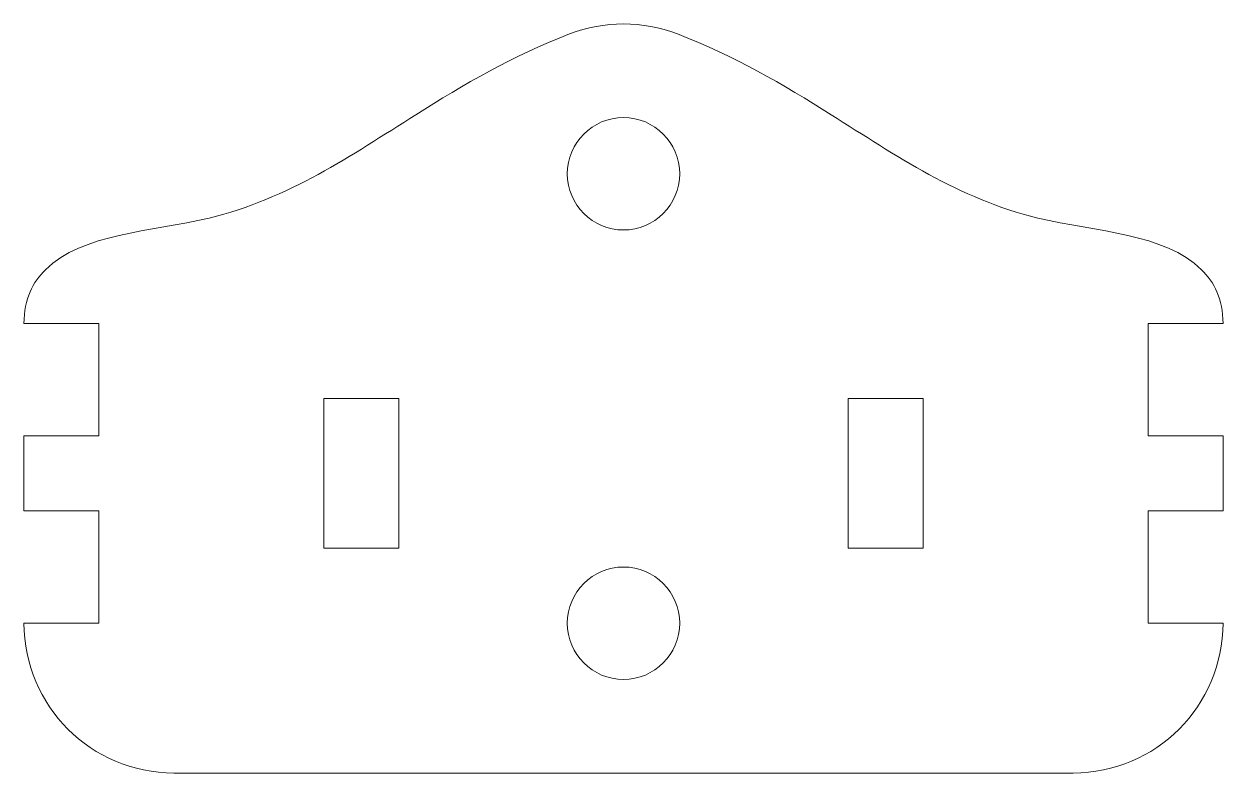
# Model space of a CAD drawing. Header units: inches. Extents: x -1 to 1, y -0.25 to 1.
import ezdxf

# ---------------------------------------------------------------- set-up
doc = ezdxf.new("R2010")
doc.units = ezdxf.units.IN
doc.header["$MEASUREMENT"] = 0

msp = doc.modelspace()

# ---------------------------------------------------------------- linework, layer by layer
at = {"color": 7, "linetype": 'Continuous', "lineweight": 15}
for p, q in [((-0.875, 0.5), (-1, 0.5)), ((-0.875, 0.3125), (-0.875, 0.5)), ((0.875, 0.3125), (0.875, 0.5)), ((1, 0.5), (0.875, 0.5)), ((-0.5, 0.375), (-0.5, 0.125)), ((-0.5, 0.375), (-0.375, 0.375)), ((-0.375, 0.375), (-0.375, 0.125)), ((0.375, 0.375), (0.375, 0.125)), ((0.375, 0.375), (0.5, 0.375)), ((0.5, 0.375), (0.5, 0.125)), ((-1, 0.3125), (-0.875, 0.3125)), ((-1, 0.1875), (-1, 0.3125)), ((1, 0.3125), (0.875, 0.3125)), ((1, 0.1875), (1, 0.3125)), ((-1, 0.1875), (-0.875, 0.1875)), ((-0.875, 0), (-0.875, 0.1875)), ((0.875, 0), (0.875, 0.1875)), ((1, 0.1875), (0.875, 0.1875)), ((-0.5, 0.125), (-0.375, 0.125)), ((0.375, 0.125), (0.5, 0.125)), ((-1, 0), (-0.875, 0)), ((1, 0), (0.875, 0)), ((0.75, -0.25), (-0.75, -0.25))]:
    msp.add_line(p, q, dxfattribs=at)
for centre in [(0, 0.75), (0, 0)]:
    msp.add_circle(centre, 0.0938, dxfattribs=at)
for centre, start, end in [((0, 0.75), 68.9246, 111.0754), ((-0.75, 0), 180, 270), ((0.75, 0), 270, 0)]:
    msp.add_arc(centre, 0.25, start, end, dxfattribs=at)
for points in [[(-1, 0.5), (-1, 0.5417), (-0.9406, 0.6507), (-0.6373, 0.654), (-0.3742, 0.836), (-0.1847, 0.9467), (-0.0899, 0.9833)], [(1, 0.5), (1, 0.5417), (0.9406, 0.6507), (0.6373, 0.654), (0.3742, 0.836), (0.1847, 0.9467), (0.0899, 0.9833)]]:
    msp.add_open_spline(points, degree=3, knots=[0, 0, 0, 0, 0.091573, 0.361911, 0.725975, 1, 1, 1, 1], dxfattribs=at)

doc.saveas('drawing.dxf')
